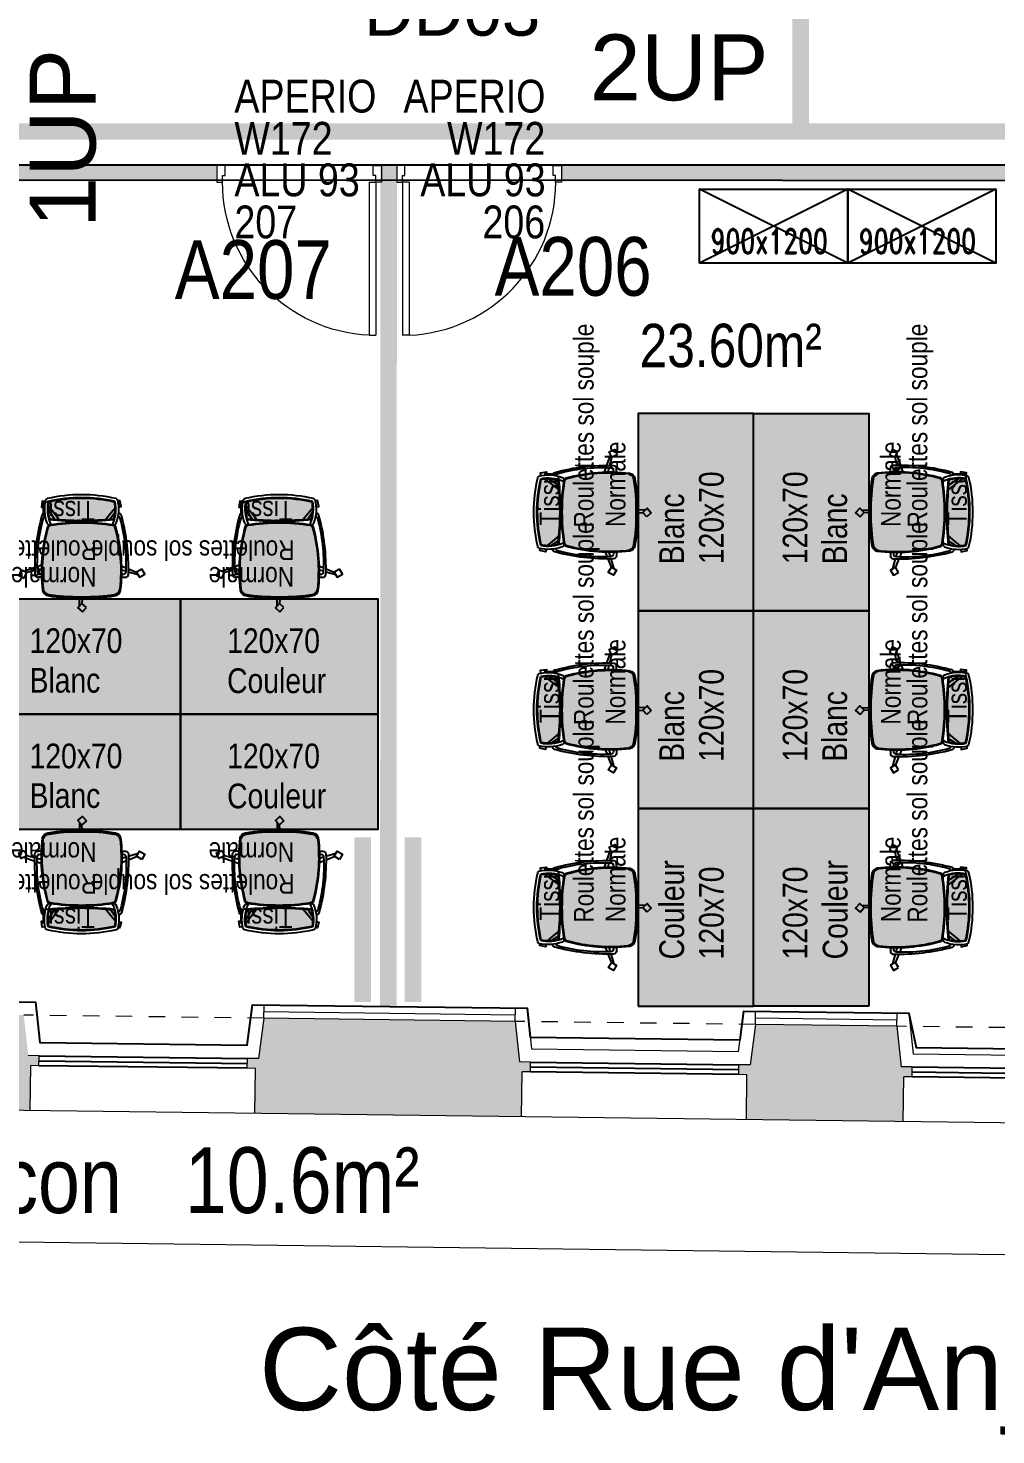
# Model space of a CAD drawing. Extents: x -29.7 to 23.3, y -8.6 to 57.6.
# Drawn here: x -10.08 to -4.2, y -8.55 to -0.01 of the extents above; entities that cross this region are included whole.
import ezdxf
from ezdxf import colors
from ezdxf.entities.mleader import LeaderData, LeaderLine
from ezdxf.enums import TextEntityAlignment as Align
from ezdxf.math import Vec2, Vec3

# ---------------------------------------------------------------- set-up
doc = ezdxf.new("R2010")
doc.units = 0
doc.header["$LTSCALE"] = 0.001
doc.linetypes.add('CACHE', pattern=[0.375, 0.25, -0.125])
doc.linetypes.add('HIDDEN', pattern=[9.525, 6.35, -3.175])
doc.layers.get('0').update_dxf_attribs({"lineweight": 5})
for name, color, linetype in [('00-SECURITE UP', 12, 'Continuous'), ('01-FAC_CHASSIS EXI', 4, 'Continuous'), ('01-STR_MACONNERIE_HACH', 252, 'Continuous'), ('A-Etiq_Mob', 7, 'Continuous'), ('A-Etiquettes', 7, 'Continuous'), ('A-mobilier', 252, 'Continuous'), ('A-MobilierAQ', 7, 'Continuous'), ('A-num pièce', 1, 'Continuous'), ('Exit- Etiquette-incendie', 1, 'Continuous')]:
    doc.layers.add(name, color=color, linetype=linetype)
doc.layers.add('02-ISOLATION', color=6, linetype='ISOLATION', lineweight=5)
doc.layers.add('A-portes', color=7, linetype='Continuous', lineweight=9)
for name, color, linetype, true_color in [('A-cote', 7, 'Continuous', 0x425746), ('A-Détails', 7, 'Continuous', 0x00a500), ('A-MOQUETTE', 7, 'Continuous', 0xe5ecff), ('A-signalétique', 7, 'Continuous', 0x666666), ('A-vitré', 7, 'Continuous', 0x61becc), ('couleur siege', 1, 'Continuous', 0xff0000)]:
    doc.layers.add(name, color=color, linetype=linetype, true_color=true_color)
doc.layers.add('A-projet', color=7, linetype='Continuous', lineweight=5, true_color=0x5b6280)
doc.styles.add('ARIAL', font='arial.ttf')
doc.styles.add('ROMAND', font='romand__.ttf', dxfattribs={"width": 0.7})
doc.styles.get("Standard").update_dxf_attribs({"font": 'ARIALN.TTF'})
doc.styles.add('verdana', font='swissc.ttf')
doc.styles.add('Y_TXT_COT', font='arial.ttf', dxfattribs={"height": 0.2})
doc.linetypes.add('ISOLATION', pattern='A,0.00254,-2.54,[134,ltypeshp.shx,S=2.54,R=0,X=-2.54,Y=0],-5.08,[134,ltypeshp.shx,S=2.54,R=180,X=2.54,Y=0],-2.54', length=10.16254)

# ---------------------------------------------------------------- blocks, each defined once
blk = doc.blocks.new('chaise')
at = {"layer": 'A-mobilier', "ltscale": 0.1, "true_color": 0xc7c8ca}
h = blk.add_hatch(color=9, dxfattribs=at)
h.dxf.hatch_style = 1
h.paths.add_polyline_path([(0.2715, 0.4556, 0.30076), (0.2358, 0.4895, 0.043342), (0.0082, 0.5092, 0.043342), (-0.2194, 0.4895, 0.300759), (-0.2552, 0.4556, 0.09791), (-0.2229, 0.027, 0.292085), (-0.2069, 0.0126, 0.040929), (0.0082, -0.005, 0.040929), (0.2232, 0.0126, 0.292085), (0.2392, 0.027, 0.09791)])
h.paths.add_polyline_path([(0.159, -0.0239, 0.015765), (0.0082, -0.0177, 0.016739), (-0.152, -0.0246), (-0.1896, -0.0691), (-0.2181, -0.1033, 0.040824), (-0.2135, -0.1418, 0.054873), (0.0082, -0.1666, 0.054873), (0.2298, -0.1418, 0.02252), (0.2331, -0.1206), (0.2189, -0.1014)])
h.paths.add_polyline_path([(0.1912, -0.0264, 0.003373), (0.159, -0.0239), (0.2189, -0.1014), (0.2331, -0.1206, 0.02535), (0.2346, -0.0966)])
h.paths.add_polyline_path([(0.2255, -0.0296, 0.0036), (0.1912, -0.0264), (0.2346, -0.0966, 0.0714)])
h.paths.add_polyline_path([(-0.152, -0.0246, 0.003505), (-0.1854, -0.0274), (-0.196, -0.0428), (-0.2174, -0.0745, 0.030269), (-0.2181, -0.1033), (-0.1896, -0.0691)])
h.paths.add_polyline_path([(-0.1854, -0.0274, 0.002494), (-0.2092, -0.0296, 0.048116), (-0.2174, -0.0745), (-0.196, -0.0428)], flags=17)
at = {"layer": 'A-mobilier'}
for p, q in [((0.004, 0.5092), (0.0064, 0.5428)), ((0.0216, 0.5582), (0.0229, 0.5092)), ((-0.3737, 0.3493), (-0.3075, 0.3301)), ((-0.3078, 0.3082), (-0.3629, 0.3302)), ((-0.2919, 0.3255), (-0.2834, 0.3231)), ((-0.2624, 0.3653), (-0.2871, 0.3653)), ((-0.2629, 0.3453), (-0.2718, 0.3453)), ((0.2787, 0.3653), (0.3035, 0.3653)), ((0.3093, 0.2929), (0.2787, 0.2819)), ((0.2793, 0.3453), (0.2882, 0.3453)), ((0.2794, 0.3097), (0.3086, 0.3167)), ((0.324, 0.3205), (0.3784, 0.3337)), ((0.3978, 0.3247), (0.3241, 0.2982)), ((-0.2416, -0.0656), (-0.2409, -0.0656)), ((-0.1896, -0.0691), (-0.2193, -0.1048)), ((-0.2174, -0.0745), (-0.196, -0.0428)), ((0.258, -0.0656), (0.2572, -0.0656)), ((0.2331, -0.1206), (0.2189, -0.1014))]:
    blk.add_line(p, q, dxfattribs=at)
at = {"layer": 'A-mobilier', "linetype": 'HIDDEN'}
for p, q in [((-0.2627, 0.2897), (-0.2927, 0.3021)), ((-0.2834, 0.3231), (-0.2632, 0.3171)), ((-0.196, -0.0428), (-0.1854, -0.0274)), ((-0.152, -0.0246), (-0.1896, -0.0691)), ((0.2189, -0.1014), (0.159, -0.0239)), ((0.1912, -0.0264), (0.2346, -0.0966))]:
    blk.add_line(p, q, dxfattribs=at)
at = {"layer": 'A-mobilier'}
for points in [[(-0.0236, 0.5701), (0.0064, 0.5428), (0.034, 0.572), (0.003, 0.5998)], [(-0.3982, 0.3102), (-0.3631, 0.331), (-0.3829, 0.3656), (-0.418, 0.3448)], [(0.3951, 0.3712), (0.3784, 0.3337), (0.4152, 0.3167), (0.4319, 0.3542)]]:
    blk.add_lwpolyline(points, close=True, dxfattribs=at)
for points in [[(-0.2428, -0.1092), (-0.2592, -0.1129), (-0.2503, -0.1525), (-0.2373, -0.1499)], [(0.2547, -0.145), (0.2745, -0.1474), (0.2795, -0.1069), (0.2594, -0.1049)]]:
    blk.add_lwpolyline(points, dxfattribs=at)
for centre, radius, start, end in [((-0.2117, 0.4455), 0.0447, 99.9272, 166.88346), ((-0.203, 0.4342), 0.0495, 115.9014, 169.32984), ((-0.0186, -0.6869), 1.1836, 88.70463, 100.02355), ((0.0082, -0.8109), 1.3202, 89.99999, 99.92701), ((0.0082, -0.8109), 1.3202, 80.07299, 90.00001), ((0.0349, -0.6869), 1.1836, 79.97645, 91.29537), ((0.2281, 0.4455), 0.0447, 13.11654, 80.0728), ((0.2193, 0.4342), 0.0495, 10.67016, 64.0986), ((0.8449, 0.323), 1.1081, 173.12775, 195.49585), ((0.8449, 0.323), 1.1031, 173.73867, 195.3268), ((-0.8286, 0.323), 1.1031, 344.6732, 6.26133), ((-0.8286, 0.323), 1.1081, 344.50415, 6.87225), ((1.0389, 0.3041), 1.3467, 178.21972, 195.28216), ((-0.2871, 0.3453), 0.02, 90, 178.21972), ((0.8419, 0.2723), 1.135, 177.27806, 195.5028), ((-0.2718, 0.3253), 0.02, 90, 177.27806), ((-0.8256, 0.2723), 1.135, 344.4972, 2.72194), ((-1.0226, 0.3041), 1.3467, 344.71784, 1.78028), ((0.2882, 0.3253), 0.02, 2.72194, 90), ((0.3035, 0.3453), 0.02, 1.78028, 90), ((-0.2071, -0.0076), 0.02, 80.75547, 159.0187), ((0.0196, -0.0945), 0.2428, 156.87025, 192.22581), ((-0.2036, 0.0323), 0.02, 195.49585, 260.6251), ((-0.1997, 0.0368), 0.02, 195.3268, 260.76651), ((0.0082, 1.3151), 1.3202, 260.6251, 270.00001), ((-0.1856, -0.0076), 0.02, 114.77846, 159.0187), ((0.0082, 1.3151), 1.3152, 260.76651, 270.00001), ((0.0082, 1.3151), 1.3152, 269.99999, 279.23349), ((0.0082, 1.3151), 1.3202, 269.99999, 279.3749), ((0.2019, -0.0076), 0.02, 20.9813, 65.22154), ((0.216, 0.0368), 0.02, 279.23349, 344.6732), ((-0.0032, -0.0945), 0.2428, 347.77419, 23.12975), ((0.2235, -0.0076), 0.02, 20.9813, 99.24453), ((0.22, 0.0323), 0.02, 279.3749, 344.50415), ((-0.2409, -0.0456), 0.02, 195.28216, 270), ((-0.2325, -0.0257), 0.02, 195.5028, 252.72935), ((0.0196, -0.0945), 0.2628, 159.0187, 193.9621), ((0.0196, -0.0945), 0.2378, 164.15559, 191.46034), ((0.0306, -2.412), 2.3994, 90.53628, 95.82876), ((0.0306, -2.412), 2.3944, 90.5374, 95.7482), ((-0.0143, -2.412), 2.3994, 84.17124, 89.46372), ((-0.0143, -2.412), 2.3944, 84.2518, 89.4626), ((-0.0032, -0.0945), 0.2378, 348.53966, 15.84441), ((-0.0032, -0.0945), 0.2628, 346.0379, 20.9813), ((0.2489, -0.0257), 0.02, 287.27065, 344.4972), ((0.2572, -0.0456), 0.02, 270, 344.71784), ((-0.2198, -0.1455), 0.02, 218.58905, 257.03355), ((0.01, 0.8526), 1.0442, 257.03355, 269.90038), ((0.01, 0.8526), 1.0242, 257.15462, 269.89843), ((0.01, 0.8526), 1.0192, 257.33463, 269.89793), ((0.0064, 0.8526), 1.0192, 270.10207, 282.66537), ((0.0064, 0.8526), 1.0242, 270.10157, 282.84538), ((0.0064, 0.8526), 1.0442, 270.09962, 282.96645), ((0.2362, -0.1455), 0.02, 282.96645, 321.41095)]:
    blk.add_arc(centre, radius, start, end, dxfattribs=at)
blk = doc.blocks.new('SiègeT1')
at = {"layer": 'couleur siege', "true_color": 0x8a6689}
for points in [[(-0.1936, 0.2235), (-0.0769, 0.2096), (0.0385, 0.2124), (0.1553, 0.2166), (0.1984, 0.2222), (0.2025, 0.2444), (0.2039, 0.282), (0.2012, 0.321), (0.1233, 0.3376), (0.0385, 0.3432), (-0.0227, 0.3446), (-0.0977, 0.3376), (-0.1492, 0.3307), (-0.1964, 0.3223), (-0.202, 0.3001), (-0.2006, 0.2653)], [(-0.2076, -0.2358), (-0.225, -0.2195), (-0.2335, -0.1968), (-0.2363, -0.14), (-0.2381, -0.076), (-0.2337, -0.0116), (-0.2278, 0.0448), (-0.218, 0.1023), (-0.2107, 0.1321), (-0.2013, 0.169), (-0.1966, 0.1769), (-0.184, 0.18), (-0.1205, 0.1883), (-0.0494, 0.1934), (0.0091, 0.1953), (0.0767, 0.1926), (0.1322, 0.1879), (0.1685, 0.1829), (0.1909, 0.1794), (0.1994, 0.1771), (0.2037, 0.1728), (0.2071, 0.1636), (0.2187, 0.1148), (0.2315, 0.0452), (0.2373, -0.0047), (0.2408, -0.0627), (0.2412, -0.1049), (0.2396, -0.159), (0.2364, -0.1973), (0.2345, -0.2097), (0.2289, -0.2196), (0.2221, -0.2289), (0.2135, -0.2344), (0.2067, -0.2363), (0.1752, -0.2419), (0.1139, -0.248), (0.0509, -0.2511), (-0.0505, -0.2518), (-0.1259, -0.2474), (-0.1911, -0.2375)]]:
    blk.add_hatch(color=8, dxfattribs=at).paths.add_polyline_path(points)
at = {"extrusion": (0, 0, -1), "xscale": 0.8999999999999986, "yscale": 0.8999999999999986, "zscale": -0.9, "rotation": 180}
blk.add_blockref('chaise', (0.0055, 0.195), dxfattribs=at)
at = {"layer": 'A-Etiq_Mob', "style": 'ROMAND', "width": 0.7}
for tag, p in [('FINITION', (-0.0791, 0.1775)), ('PIETEMENT', (-0.0914, -0.031)), ('ASSISE', (-0.0883, -0.2242)), ('COULEUR', (-0.1036, -0.4236))]:
    blk.add_attdef(tag, p, '', height=0.15, dxfattribs=at)
blk = doc.blocks.new('Poste127Couleur')
at = {"transparency": 33554582}
h = blk.add_hatch(color=256, dxfattribs=at)
h.dxf.hatch_style = 1
h.set_gradient(color1=(169, 83, 160), color2=(255, 246, 230), tint=1, name='CURVED')
h.paths.add_polyline_path([(0, 0.7029), (0, 0.0029), (1.2, 0.0029), (1.2, 0.7029)])
blk.add_lwpolyline([(0, 0.7), (0, 0), (1.2, 0), (1.2, 0.7)], close=True)
at = {"layer": 'A-Etiq_Mob'}
for tag, p in [('STRATIFIE', (0.2839, 0.4213)), ('DIM', (0.2839, 0.1804))]:
    blk.add_attdef(tag, p, '', height=0.15, dxfattribs=at)
blk = doc.blocks.new('Poste127')
at = {"transparency": 33554582}
h = blk.add_hatch(color=256, dxfattribs=at)
h.dxf.hatch_style = 1
h.set_gradient(color1=(199, 200, 202), color2=(255, 246, 230), tint=1, name='CURVED')
h.paths.add_polyline_path([(0, 0.7), (0, 0), (1.2, 0), (1.2, 0.7)])
blk.add_lwpolyline([(0, 0.7), (0, 0), (1.2, 0), (1.2, 0.7)], close=True)
at = {"layer": 'A-Etiq_Mob'}
for tag, p in [('FINITION', (0.2839, 0.4213)), ('DIM', (0.2839, 0.1804))]:
    blk.add_attdef(tag, p, '', height=0.15, dxfattribs=at)
blk = doc.blocks.new('BLOC_ATT_RENS_100')
at = {"flags": 8}
for tag, p, height in [('N°', (-0.4156, 0.9727), 0.25), ('TITRE', (-0.4156, 0.6753), 0.21), ('SURF', (-0.4156, 0.3727), 0.15), ('EFFECTIF', (-0.4156, 0.0727), 0.15), ('HSP', (-0.4156, -0.2356), 0.15), ('REV.SOL', (-0.4156, -0.5258), 0.15), ('REV.MUR', (-0.4156, -0.8258), 0.15), ('PLAF', (-0.4156, -1.1258), 0.15)]:
    blk.add_attdef(tag, p, '', height=height, dxfattribs=at)
at = {"layer": 'Exit- Etiquette-incendie', "flags": 8}
for tag, p in [('EFFECTIF.MAX', (-0.4156, -1.414)), ('SURF.PROG', (-0.4156, -1.6479))]:
    blk.add_attdef(tag, p, '', height=0.15, dxfattribs=at)
blk = doc.blocks.new('Xref-R2-2018-11')
at = {"layer": '01-STR_MACONNERIE_HACH'}
h = blk.add_hatch(color=256, dxfattribs=at)
h.dxf.hatch_style = 1
h.paths.add_polyline_path([(-2.9338, -12.9281), (-2.9663, -13.1734), (-3.0344, -13.1725), (-3.0351, -13.2325), (-2.9852, -13.2331), (-2.9887, -13.5068), (-2.0358, -13.519), (-2.0323, -13.2453), (-1.9823, -13.2459), (-1.9815, -13.1859), (-2.0482, -13.1851), (-2.0744, -12.939)])
h.paths.add_polyline_path([(-5.9186, -12.89), (-5.9511, -13.1353), (-6.0192, -13.1344), (-6.02, -13.1944), (-5.97, -13.195), (-5.9735, -13.4687), (-4.3537, -13.4894), (-4.3502, -13.2157), (-4.3002, -13.2163), (-4.2995, -13.1563), (-4.3661, -13.1555), (-4.3924, -12.9095)])
h.paths.add_polyline_path([(-8.8763, -12.8523), (-8.9088, -13.0975), (-8.9769, -13.0967), (-8.9777, -13.1567), (-8.9277, -13.1573), (-8.9312, -13.431), (-7.3386, -13.4513), (-7.3351, -13.1776), (-7.2851, -13.1783), (-7.2843, -13.1183), (-7.351, -13.1174), (-7.3772, -12.8714)])
h.paths.add_polyline_path([(-11.1808, -12.8229), (-11.2133, -13.0681), (-11.2814, -13.0673), (-11.2822, -13.1273), (-11.2323, -13.1279), (-11.2358, -13.4016), (-10.2963, -13.4136), (-10.2928, -13.1399), (-10.2428, -13.1405), (-10.242, -13.0805), (-10.3087, -13.0797), (-10.3349, -12.8336)])
h.paths.add_polyline_path([(-10.8967, 6.6649), (-10.9467, 6.6652), (-10.9471, 6.6052), (-10.8943, 6.6049), (-10.8705, 6.3609), (-9.9349, 6.3549), (-9.9079, 6.5986), (-9.8547, 6.5982), (-9.8543, 6.6582), (-9.9043, 6.6585), (-9.9023, 6.9761), (-10.8947, 6.9824)])
h.paths.add_polyline_path([(-8.5844, 6.9676), (-8.5864, 6.6501), (-8.6364, 6.6504), (-8.6368, 6.5904), (-8.5841, 6.5901), (-8.5602, 6.3461), (-6.992, 6.3361), (-6.965, 6.5797), (-6.9118, 6.5794), (-6.9114, 6.6394), (-6.9614, 6.6397), (-6.9594, 6.9572)])
h.paths.add_polyline_path([(-5.6415, 6.9488), (-5.6435, 6.6313), (-5.6935, 6.6316), (-5.6939, 6.5716), (-5.6412, 6.5713), (-5.6173, 6.3273), (-4.0169, 6.317), (-3.99, 6.5607), (-3.9367, 6.5604), (-3.9364, 6.6204), (-3.9864, 6.6207), (-3.9843, 6.9382)])
h.paths.add_polyline_path([(-2.6665, 6.9298), (-2.6685, 6.6123), (-2.7185, 6.6126), (-2.7189, 6.5526), (-2.6661, 6.5522), (-2.6423, 6.3082), (-1.704, 6.3022), (-1.677, 6.5459), (-1.6238, 6.5456), (-1.6234, 6.6056), (-1.6734, 6.6059), (-1.6714, 6.9234)])
h.paths.add_polyline_path([(-0.3535, 6.915), (-0.3555, 6.5975), (-0.4055, 6.5978), (-0.4059, 6.5378), (-0.3532, 6.5375), (-0.3294, 6.2934), (1.2351, 6.2834), (1.2366, 6.5273), (1.2866, 6.527), (1.287, 6.587), (1.237, 6.5873), (1.2391, 6.9048)])
h.paths.add_polyline_path([(3.4414, 4.4566), (3.7374, 4.0365), (4.1422, 3.9277), (4.1734, 4.0436), (4.1251, 4.0566), (4.2613, 4.563), (4.0393, 4.878), (3.7229, 4.655), (3.6977, 4.6372), (3.6755, 4.6216), (3.6725, 4.6195)])
h.paths.add_polyline_path([(1.9624, -2.4843), (2.1824, -2.4855), (2.1893, -1.2784), (1.9694, -1.2771)])
edge = h.paths.add_edge_path()
edge.add_line((2.5716, 5.6909), (3.1695, 6.1123))
edge.add_line((3.1695, 6.1123), (3.0138, 6.3333))
edge.add_arc((1.8436, 5.4114), 1.4897, 38.23232, 77.61848)
edge.add_line((2.1631, 6.8664), (2.163, 6.8989))
edge.add_line((2.163, 6.8989), (1.9782, 6.9001))
edge.add_line((1.9782, 6.9001), (1.9761, 6.5826))
edge.add_line((1.9761, 6.5826), (1.9261, 6.5829))
edge.add_line((1.9261, 6.5829), (1.9257, 6.5229))
edge.add_line((1.9257, 6.5229), (1.9757, 6.5226))
edge.add_line((1.9757, 6.5226), (1.9742, 6.2787))
edge.add_line((1.9742, 6.2787), (2.1582, 6.2775))
edge.add_line((2.1582, 6.2775), (2.5716, 5.6909))
h.paths.add_polyline_path([(-13.0351, -4.4062), (-13.5351, -4.4062), (-13.5351, -3.4062), (-13.0165, -3.4062), (-12.8339, 6.3734), (-12.2452, 6.3697), (-12.2182, 6.6133), (-12.165, 6.613), (-12.1646, 6.673), (-12.2146, 6.6733), (-12.2125, 6.9908), (-12.9153, 6.9953), (-12.913, 7.3501), (-13.403, 7.3532), (-13.7899, -13.369), (-12.6008, -13.3842), (-12.5973, -13.1105), (-12.5473, -13.1111), (-12.5465, -13.0511), (-12.6132, -13.0503), (-12.6395, -12.8042), (-13.1918, -12.7972)])
h.paths.add_polyline_path([(-13.5351, -4.4062), (-13.5351, -3.4062)], flags=16)
for p, q in [((-4.3924, -12.9095), (-5.9186, -12.89)), ((-2.0744, -12.939), (-2.9338, -12.9281)), ((-7.2843, -13.1183), (-7.351, -13.1174)), ((-5.9511, -13.1353), (-6.0192, -13.1344)), ((-4.2995, -13.1563), (-4.3661, -13.1555)), ((-7.2851, -13.1783), (-7.3351, -13.1776)), ((-5.97, -13.195), (-6.02, -13.1944)), ((-4.3002, -13.2163), (-4.3502, -13.2157)), ((-2.9852, -13.2331), (-3.0351, -13.2325)), ((-2.9663, -13.1734), (-3.0344, -13.1725)), ((-1.9815, -13.1859), (-2.0482, -13.1851)), ((-1.9823, -13.2459), (-2.0323, -13.2453)), ((5.2829, -13.6123), (-13.7899, -13.369))]:
    blk.add_line(p, q)
at = {"linetype": 'CACHE'}
for points in [[(-5.9186, -12.89), (-7.3772, -12.8714)], [(-2.9338, -12.9281), (-4.3924, -12.9095)], [(-0.6158, -12.9576), (-2.0744, -12.939)]]:
    blk.add_lwpolyline(points, dxfattribs=at)
for points in [[(-5.9186, -12.89), (-5.9511, -13.1353)], [(-4.3924, -12.9095), (-4.3661, -13.1555)], [(-2.9338, -12.9281), (-2.9663, -13.1734)], [(-2.0744, -12.939), (-2.0482, -13.1851)], [(-7.2851, -13.1783), (-7.2843, -13.1183)], [(-6.02, -13.1944), (-6.0192, -13.1344)], [(-4.3002, -13.2163), (-4.2995, -13.1563)], [(-7.3386, -13.4513), (-7.3351, -13.1776)], [(-5.9735, -13.4687), (-5.97, -13.195)], [(-4.3537, -13.4894), (-4.3502, -13.2157)], [(-3.0351, -13.2325), (-3.0344, -13.1725)], [(-2.9887, -13.5068), (-2.9852, -13.2331)], [(-1.9823, -13.2459), (-1.9815, -13.1859)], [(-2.0358, -13.519), (-2.0323, -13.2453)], [(-0.003, -14.3445), (-13.2421, -14.1756), (-13.2319, -13.3761)]]:
    blk.add_lwpolyline(points)
at = {"layer": '00-SECURITE UP', "const_width": 0.1}
blk.add_lwpolyline([(-2.6586, -7.4947), (-2.6586, -6.5857), (-2.6586, -6.5857), (-2.6586, -6.5857)], dxfattribs=at)
at = {"layer": '01-FAC_CHASSIS EXI', "linetype": 'Continuous'}
for p, q in [((-7.2847, -13.1483), (-6.0196, -13.1644)), ((-4.2998, -13.1863), (-3.0347, -13.2025)), ((-1.9819, -13.2159), (-0.7161, -13.2321))]:
    blk.add_line(p, q, dxfattribs=at)
at = {"layer": '01-FAC_CHASSIS EXI'}
for points in [[(-7.2843, -13.1183), (-6.0192, -13.1344)], [(-4.2995, -13.1563), (-3.0344, -13.1725)], [(-6.02, -13.1944), (-7.2851, -13.1783)], [(-3.0351, -13.2325), (-4.3002, -13.2163)], [(-1.9815, -13.1859), (-0.7164, -13.2021)], [(-0.7158, -13.2621), (-1.9823, -13.2459)]]:
    blk.add_lwpolyline(points, dxfattribs=at)
at = {"layer": '02-ISOLATION', "linetype": 'Continuous'}
for points in [[(-13.1908, -12.7172), (-12.5674, -12.7252), (-12.5412, -12.9712), (-11.2833, -12.9872), (-11.2508, -12.742), (-10.2629, -12.7546), (-10.2367, -13.0006), (-8.9788, -13.0166), (-8.9463, -12.7714), (-7.3052, -12.7923), (-7.279, -13.0383), (-6.0211, -13.0544), (-5.9886, -12.8091), (-4.3204, -12.8304), (-4.2941, -13.0764), (-3.0362, -13.0925), (-3.0037, -12.8472), (-2.0024, -12.8599), (-1.9762, -13.106), (-0.7183, -13.122), (-0.6858, -12.8767), (1.3323, -12.9025), (1.3292, -13.1481), (2.3551, -13.1612)], [(-5.9186, -12.89), (-5.9176, -12.81)], [(-4.3924, -12.9095), (-4.3914, -12.8295)], [(-2.9338, -12.9281), (-2.9327, -12.8481)], [(-2.0744, -12.939), (-2.0734, -12.859)]]:
    blk.add_lwpolyline(points, dxfattribs=at)
at = {"layer": '02-ISOLATION', "linetype": 'ISOLATION', "ltscale": 0.004}
for points in [[(-5.9181, -12.85), (-4.3919, -12.8695)], [(-2.9333, -12.8881), (-2.0739, -12.899)]]:
    blk.add_lwpolyline(points, dxfattribs=at)
ref = blk.add_blockref('BLOC_ATT_RENS_100', (-7.7672, -14.5516), dxfattribs=dict(zscale=1.942798073750938))
ref.add_attrib('TITRE', 'Balcon   10.6m²', (-8.1828, -14.0734), dxfattribs={"height": 0.4, "rotation": 360, "style": 'verdana', "flags": 8})
at = {"style": 'ARIAL'}
blk.add_text("Côté Rue d'Anjou", height=0.5, dxfattribs=at).set_placement((-5.9493, -15.2696))
at = {"layer": '00-SECURITE UP', "insert": (-3.9407, -6.9156), "char_height": 0.4, "width": 25.873028, "attachment_point": 1, "line_spacing_factor": 0.8, "style": 'ARIAL'}
blk.add_mtext('2UP', dxfattribs=at)
at = {"layer": '00-SECURITE UP', "insert": (-7.3414, -8.0902), "char_height": 0.4, "width": 25.873028, "attachment_point": 1, "rotation": 90, "line_spacing_factor": 0.8, "style": 'ARIAL'}
blk.add_mtext('1UP', dxfattribs=at)
blk = doc.blocks.new('armoire90')
blk.add_lwpolyline([(0, 0.45), (0, 0), (0.9, 0), (0.9, 0.45)], close=True)
for points in [[(0.9, 0), (0, 0.45)], [(0.9, 0.45), (0, 0)]]:
    blk.add_lwpolyline(points)
at = {"layer": 'A-Etiq_Mob', "style": 'ROMAND', "width": 0.7}
for tag, p in [('DIMENSION', (0.0684, 0.2418)), ('FINITION', (0.0684, 0.0013)), ('PORTES', (0.0684, -0.2391))]:
    blk.add_attdef(tag, p, '', height=0.15, dxfattribs=at)
blk = doc.blocks.new('P_93100')
for p, q in [((0.425, 0.93), (0.465, 0.93)), ((0.425, 0), (0.425, 0.93)), ((0.465, 0), (0.465, 0.93)), ((-0.5, -0.1), (-0.5, 0)), ((-0.5, 0), (-0.465, 0)), ((-0.465, 0), (-0.465, -0.04)), ((0.425, 0), (0.465, 0)), ((0.465, 0), (0.465, -0.04)), ((0.5, 0), (0.465, 0)), ((0.5, -0.1), (0.5, 0)), ((-0.465, -0.04), (-0.45, -0.04)), ((-0.45, -0.04), (-0.45, -0.1)), ((0.465, -0.04), (0.45, -0.04)), ((0.45, -0.04), (0.45, -0.1)), ((-0.45, -0.1), (-0.5, -0.1)), ((0.45, -0.1), (0.5, -0.1))]:
    blk.add_line(p, q)
blk.add_arc((0.465, 0), 0.9309, 92.46282, 180)

msp = doc.modelspace()

# ---------------------------------------------------------------- linework, layer by layer
at = {"layer": 'A-Etiquettes', "color": 231, "true_color": 0xfd5db5, "const_width": 0.1}
msp.add_lwpolyline([(-8.0436, -4.922), (-8.0436, -5.922)], dxfattribs=at)
at = {"layer": 'A-Etiquettes', "color": 1, "true_color": 0xff0000, "const_width": 0.1}
msp.add_lwpolyline([(-7.7377, -4.922), (-7.7377, -5.922)], dxfattribs=at)
at = {"layer": 'A-MOQUETTE'}
for points in [[(0.1634, -0.9364), (-11.1536, -0.9326)], [(-11.6707, -5.9022), (-10.0296, -5.9232), (-10.0033, -6.1696), (-8.7456, -6.1857), (-8.713, -5.94), (-7.0447, -5.9612), (-7.026, -6.1372), (-5.7514, -6.1534), (-5.7281, -5.978), (-4.7268, -5.9908), (-4.6811, -6.1997), (-3.4338, -6.2156), (-3.4102, -6.0076), (-1.3921, -6.0334), (-1.397, -6.2369), (-0.3711, -6.25)]]:
    msp.add_lwpolyline(points, dxfattribs=at)
at = {"layer": 'A-projet', "const_width": 0.1}
msp.add_lwpolyline([(-7.888, -5.9549), (-7.8854, -0.8383)], dxfattribs=at)
at = {"layer": 'A-vitré', "const_width": 0.1}
for points in [[(-11.1536, -0.8875), (-8.9347, -0.8889)], [(-6.8361, -0.8881), (-2.6844, -0.8881)]]:
    msp.add_lwpolyline(points, dxfattribs=at)
at = {"layer": 'Defpoints'}
msp.add_lwpolyline([(0.6951, 11.3103), (-0.5703, 13.0983), (-1.6237, 13.0742), (-1.6237, 8.5078), (-11.1473, 8.4938), (-11.1532, -0.8381), (3.1376, -0.8381), (7.1773, 2.2123), (2.4398, 8.4863), (2.397, 10.4344), (0.9622, 10.8487)], close=True, dxfattribs=at)

# ---------------------------------------------------------------- block references
at = {"layer": 'A-mobilier'}
ref = msp.add_blockref('SiègeT1', (-6.6359, -2.9497), dxfattribs=dict(at, rotation=90.00000000000001))
ref.add_attrib('FINITION', 'Tissu', dxfattribs={"layer": 'A-Etiq_Mob', "height": 0.12, "rotation": 90}).set_placement((-6.8134, -3.0288), align=Align.BOTTOM_LEFT)
ref.add_attrib('ASSISE', 'Normale', dxfattribs={"layer": 'A-Etiq_Mob', "height": 0.12, "rotation": 90}).set_placement((-6.4117, -3.038), align=Align.BOTTOM_LEFT)
ref.add_attrib('PIETEMENT', 'Roulettes sol souple', dxfattribs={"layer": 'A-Etiq_Mob', "height": 0.12, "rotation": 90}).set_placement((-6.6049, -3.0411), align=Align.BOTTOM_LEFT)
ref = msp.add_blockref('SiègeT1', (-4.7045, -2.9497), dxfattribs=dict(at, xscale=-1, rotation=270))
ref.add_attrib('FINITION', 'Tissu', dxfattribs={"layer": 'A-Etiq_Mob', "height": 0.12, "rotation": 90}).set_placement((-4.3384, -3.0288), align=Align.BOTTOM_LEFT)
ref.add_attrib('ASSISE', 'Normale', dxfattribs={"layer": 'A-Etiq_Mob', "height": 0.12, "rotation": 90}).set_placement((-4.7401, -3.038), align=Align.BOTTOM_LEFT)
ref.add_attrib('PIETEMENT', 'Roulettes sol souple', dxfattribs={"layer": 'A-Etiq_Mob', "height": 0.12, "rotation": 90}).set_placement((-4.5783, -3.0411), align=Align.BOTTOM_LEFT)
at = {"layer": 'A-mobilier', "ltscale": 0.1}
ref = msp.add_blockref('Poste127', (-5.6702, -3.5478), dxfattribs=dict(at, rotation=90.00000000000001))
ref.add_attrib('STRATIFIE', 'Blanc', (-6.0915, -3.2639), dxfattribs={"layer": 'A-Etiq_Mob', "ltscale": 0.1, "height": 0.15, "rotation": 90})
ref.add_attrib('DIM', '120x70', (-5.8506, -3.2639), dxfattribs={"layer": 'A-Etiq_Mob', "ltscale": 0.1, "height": 0.15, "rotation": 90})
ref = msp.add_blockref('Poste127', (-5.6702, -3.5478), dxfattribs=dict(at, xscale=-1, rotation=270))
ref.add_attrib('STRATIFIE', 'Blanc', (-5.1013, -3.2639), dxfattribs={"layer": 'A-Etiq_Mob', "ltscale": 0.1, "height": 0.15, "rotation": 90})
ref.add_attrib('DIM', '120x70', (-5.3418, -3.2639), dxfattribs={"layer": 'A-Etiq_Mob', "ltscale": 0.1, "height": 0.15, "rotation": 90})
at = {"layer": 'A-mobilier'}
ref = msp.add_blockref('SiègeT1', (-9.7486, -3.2094), dxfattribs=dict(at, xscale=-1))
ref.add_attrib('FINITION', 'Tissu', dxfattribs={"layer": 'A-Etiq_Mob', "height": 0.12, "rotation": 180}).set_placement((-9.6695, -2.8433), align=Align.BOTTOM_LEFT)
ref.add_attrib('ASSISE', 'Normale', dxfattribs={"layer": 'A-Etiq_Mob', "height": 0.12, "rotation": 180}).set_placement((-9.6603, -3.245), align=Align.BOTTOM_LEFT)
ref.add_attrib('PIETEMENT', 'Roulettes sol souple', dxfattribs={"layer": 'A-Etiq_Mob', "height": 0.12, "rotation": 180}).set_placement((-9.6572, -3.0831), align=Align.BOTTOM_LEFT)
ref = msp.add_blockref('SiègeT1', (-8.5486, -3.2094), dxfattribs=dict(at, xscale=-1, rotation=359.9999999999999))
ref.add_attrib('FINITION', 'Tissu', dxfattribs={"layer": 'A-Etiq_Mob', "height": 0.12, "rotation": 180}).set_placement((-8.4695, -2.8433), align=Align.BOTTOM_LEFT)
ref.add_attrib('ASSISE', 'Normale', dxfattribs={"layer": 'A-Etiq_Mob', "height": 0.12, "rotation": 180}).set_placement((-8.4603, -3.245), align=Align.BOTTOM_LEFT)
ref.add_attrib('PIETEMENT', 'Roulettes sol souple', dxfattribs={"layer": 'A-Etiq_Mob', "height": 0.12, "rotation": 180}).set_placement((-8.4572, -3.0831), align=Align.BOTTOM_LEFT)
ref = msp.add_blockref('SiègeT1', (-6.6359, -4.1497), dxfattribs=dict(at, rotation=90.00000000000001))
ref.add_attrib('FINITION', 'Tissu', dxfattribs={"layer": 'A-Etiq_Mob', "height": 0.12, "rotation": 90}).set_placement((-6.8134, -4.2288), align=Align.BOTTOM_LEFT)
ref.add_attrib('ASSISE', 'Normale', dxfattribs={"layer": 'A-Etiq_Mob', "height": 0.12, "rotation": 90}).set_placement((-6.4117, -4.238), align=Align.BOTTOM_LEFT)
ref.add_attrib('PIETEMENT', 'Roulettes sol souple', dxfattribs={"layer": 'A-Etiq_Mob', "height": 0.12, "rotation": 90}).set_placement((-6.6049, -4.2411), align=Align.BOTTOM_LEFT)
ref = msp.add_blockref('SiègeT1', (-4.7045, -4.1497), dxfattribs=dict(at, xscale=-1, rotation=270))
ref.add_attrib('FINITION', 'Tissu', dxfattribs={"layer": 'A-Etiq_Mob', "height": 0.12, "rotation": 90}).set_placement((-4.3384, -4.2288), align=Align.BOTTOM_LEFT)
ref.add_attrib('ASSISE', 'Normale', dxfattribs={"layer": 'A-Etiq_Mob', "height": 0.12, "rotation": 90}).set_placement((-4.7401, -4.238), align=Align.BOTTOM_LEFT)
ref.add_attrib('PIETEMENT', 'Roulettes sol souple', dxfattribs={"layer": 'A-Etiq_Mob', "height": 0.12, "rotation": 90}).set_placement((-4.5783, -4.2411), align=Align.BOTTOM_LEFT)
at = {"layer": 'A-mobilier', "ltscale": 0.1}
ref = msp.add_blockref('Poste127', (-10.3505, -3.4751), dxfattribs=dict(at, xscale=-1, rotation=180))
ref.add_attrib('STRATIFIE', 'Blanc', (-10.0666, -4.0439), dxfattribs={"layer": 'A-Etiq_Mob', "ltscale": 0.1, "height": 0.15})
ref.add_attrib('DIM', '120x70', (-10.0666, -3.8035), dxfattribs={"layer": 'A-Etiq_Mob', "ltscale": 0.1, "height": 0.15})
ref = msp.add_blockref('Poste127Couleur', (-9.1505, -3.4751), dxfattribs=dict(at, xscale=-1, rotation=180))
ref.add_attrib('STRATIFIE', 'Couleur', (-8.8666, -4.0465), dxfattribs={"layer": 'A-Etiq_Mob', "ltscale": 0.1, "height": 0.15})
ref.add_attrib('DIM', '120x70', (-8.8666, -3.8035), dxfattribs={"layer": 'A-Etiq_Mob', "ltscale": 0.1, "height": 0.15})
ref = msp.add_blockref('Poste127', (-5.6702, -4.7478), dxfattribs=dict(at, rotation=90.00000000000001))
ref.add_attrib('STRATIFIE', 'Blanc', (-6.0915, -4.4639), dxfattribs={"layer": 'A-Etiq_Mob', "ltscale": 0.1, "height": 0.15, "rotation": 90})
ref.add_attrib('DIM', '120x70', (-5.8506, -4.4639), dxfattribs={"layer": 'A-Etiq_Mob', "ltscale": 0.1, "height": 0.15, "rotation": 90})
ref = msp.add_blockref('Poste127', (-5.6702, -4.7478), dxfattribs=dict(at, xscale=-1, rotation=270))
ref.add_attrib('STRATIFIE', 'Blanc', (-5.1013, -4.4639), dxfattribs={"layer": 'A-Etiq_Mob', "ltscale": 0.1, "height": 0.15, "rotation": 90})
ref.add_attrib('DIM', '120x70', (-5.3418, -4.4639), dxfattribs={"layer": 'A-Etiq_Mob', "ltscale": 0.1, "height": 0.15, "rotation": 90})
ref = msp.add_blockref('Poste127', (-10.3505, -4.1751), dxfattribs=dict(at, xscale=-1, rotation=180))
ref.add_attrib('STRATIFIE', 'Blanc', (-10.0666, -4.7439), dxfattribs={"layer": 'A-Etiq_Mob', "ltscale": 0.1, "height": 0.15})
ref.add_attrib('DIM', '120x70', (-10.0666, -4.5035), dxfattribs={"layer": 'A-Etiq_Mob', "ltscale": 0.1, "height": 0.15})
ref = msp.add_blockref('Poste127Couleur', (-9.1505, -4.1751), dxfattribs=dict(at, xscale=-1, rotation=180))
ref.add_attrib('STRATIFIE', 'Couleur', (-8.8666, -4.7465), dxfattribs={"layer": 'A-Etiq_Mob', "ltscale": 0.1, "height": 0.15})
ref.add_attrib('DIM', '120x70', (-8.8666, -4.5035), dxfattribs={"layer": 'A-Etiq_Mob', "ltscale": 0.1, "height": 0.15})
at = {"layer": 'A-mobilier'}
ref = msp.add_blockref('SiègeT1', (-6.6359, -5.3497), dxfattribs=dict(at, rotation=90.00000000000001))
ref.add_attrib('FINITION', 'Tissu', dxfattribs={"layer": 'A-Etiq_Mob', "height": 0.12, "rotation": 90}).set_placement((-6.8134, -5.4288), align=Align.BOTTOM_LEFT)
ref.add_attrib('ASSISE', 'Normale', dxfattribs={"layer": 'A-Etiq_Mob', "height": 0.12, "rotation": 90}).set_placement((-6.4117, -5.438), align=Align.BOTTOM_LEFT)
ref.add_attrib('PIETEMENT', 'Roulettes sol souple', dxfattribs={"layer": 'A-Etiq_Mob', "height": 0.12, "rotation": 90}).set_placement((-6.6049, -5.4411), align=Align.BOTTOM_LEFT)
ref = msp.add_blockref('SiègeT1', (-4.7045, -5.3497), dxfattribs=dict(at, xscale=-1, rotation=269.9999999999999))
ref.add_attrib('FINITION', 'Tissu', dxfattribs={"layer": 'A-Etiq_Mob', "height": 0.12, "rotation": 90}).set_placement((-4.3384, -5.4288), align=Align.BOTTOM_LEFT)
ref.add_attrib('ASSISE', 'Normale', dxfattribs={"layer": 'A-Etiq_Mob', "height": 0.12, "rotation": 90}).set_placement((-4.7401, -5.438), align=Align.BOTTOM_LEFT)
ref.add_attrib('PIETEMENT', 'Roulettes sol souple', dxfattribs={"layer": 'A-Etiq_Mob', "height": 0.12, "rotation": 90}).set_placement((-4.5783, -5.4411), align=Align.BOTTOM_LEFT)
at = {"layer": 'A-mobilier', "ltscale": 0.1, "rotation": 90.00000000000001}
msp.add_blockref('Poste127Couleur', (-5.6702, -5.9478), dxfattribs=at).add_auto_attribs({'STRATIFIE': 'Couleur', 'DIM': '120x70'})
at = {"layer": 'A-mobilier', "ltscale": 0.1}
ref = msp.add_blockref('Poste127Couleur', (-5.6702, -5.9478), dxfattribs=dict(at, xscale=-1, rotation=269.9999999999999))
ref.add_attrib('STRATIFIE', 'Couleur', (-5.0988, -5.6639), dxfattribs={"layer": 'A-Etiq_Mob', "ltscale": 0.1, "height": 0.15, "rotation": 90})
ref.add_attrib('DIM', '120x70', (-5.3418, -5.6639), dxfattribs={"layer": 'A-Etiq_Mob', "ltscale": 0.1, "height": 0.15, "rotation": 90})
at = {"layer": 'A-mobilier'}
ref = msp.add_blockref('SiègeT1', (-9.7486, -5.1408), dxfattribs=dict(at, rotation=180))
ref.add_attrib('FINITION', 'Tissu', dxfattribs={"layer": 'A-Etiq_Mob', "height": 0.12, "rotation": 180}).set_placement((-9.6695, -5.3183), align=Align.BOTTOM_LEFT)
ref.add_attrib('ASSISE', 'Normale', dxfattribs={"layer": 'A-Etiq_Mob', "height": 0.12, "rotation": 180}).set_placement((-9.6603, -4.9165), align=Align.BOTTOM_LEFT)
ref.add_attrib('PIETEMENT', 'Roulettes sol souple', dxfattribs={"layer": 'A-Etiq_Mob', "height": 0.12, "rotation": 180}).set_placement((-9.6572, -5.1098), align=Align.BOTTOM_LEFT)
ref = msp.add_blockref('SiègeT1', (-8.5486, -5.1408), dxfattribs=dict(at, rotation=180))
ref.add_attrib('FINITION', 'Tissu', dxfattribs={"layer": 'A-Etiq_Mob', "height": 0.12, "rotation": 180}).set_placement((-8.4695, -5.3183), align=Align.BOTTOM_LEFT)
ref.add_attrib('ASSISE', 'Normale', dxfattribs={"layer": 'A-Etiq_Mob', "height": 0.12, "rotation": 180}).set_placement((-8.4603, -4.9165), align=Align.BOTTOM_LEFT)
ref.add_attrib('PIETEMENT', 'Roulettes sol souple', dxfattribs={"layer": 'A-Etiq_Mob', "height": 0.12, "rotation": 180}).set_placement((-8.4572, -5.1098), align=Align.BOTTOM_LEFT)
at = {"layer": 'A-MobilierAQ', "ltscale": 0.1}
ref = msp.add_blockref('armoire90', (-5.9977, -0.9857), dxfattribs=dict(at, xscale=-1, rotation=180))
ref.add_attrib('DIMENSION', '900x1200', (-5.9294, -1.3775), dxfattribs={"layer": 'A-Etiq_Mob', "ltscale": 0.1, "height": 0.15, "style": 'ROMAND', "width": 0.7})
ref = msp.add_blockref('armoire90', (-5.0977, -0.9857), dxfattribs=dict(at, xscale=-1, rotation=180))
ref.add_attrib('DIMENSION', '900x1200', (-5.0294, -1.3775), dxfattribs={"layer": 'A-Etiq_Mob', "ltscale": 0.1, "height": 0.15, "style": 'ROMAND', "width": 0.7})
at = {"layer": 'A-portes', "ltscale": 0.01}
ref = msp.add_blockref('P_93100', (-8.4289, -0.9432), dxfattribs=dict(at, xscale=-1, rotation=180))
ref.add_attrib('N°', '207', (-8.8224, -1.2851), dxfattribs={"layer": '0', "ltscale": 6, "height": 0.19924})
ref.add_attrib('NATURE/DIM', 'ALU 93', (-8.8224, -1.0295), dxfattribs={"layer": 'A-Etiquettes', "ltscale": 6, "height": 0.19924})
ref.add_attrib('FINITION', 'W172', (-8.8224, -0.7773), dxfattribs={"layer": 'A-Etiquettes', "ltscale": 6, "height": 0.19924})
ref.add_attrib('FERMETURE', 'APERIO', (-8.8224, -0.521), dxfattribs={"layer": 'A-Etiquettes', "ltscale": 6, "height": 0.19924})
ref = msp.add_blockref('P_93100', (-7.3368, -0.9432), dxfattribs=dict(at, rotation=180))
ref.add_attrib('N°', '206', (-7.3159, -1.2851), dxfattribs={"layer": '0', "ltscale": 6, "height": 0.19924})
ref.add_attrib('NATURE/DIM', 'ALU 93', (-7.6934, -1.0295), dxfattribs={"layer": 'A-Etiquettes', "ltscale": 6, "height": 0.19924})
ref.add_attrib('FINITION', 'W172', (-7.5306, -0.7773), dxfattribs={"layer": 'A-Etiquettes', "ltscale": 6, "height": 0.19924})
ref.add_attrib('FERMETURE', 'APERIO', (-7.7957, -0.521), dxfattribs={"layer": 'A-Etiquettes', "ltscale": 6, "height": 0.19924})
at = {"layer": 'A-projet'}
msp.add_blockref('Xref-R2-2018-11', (-2.7243, 6.8689), dxfattribs=at)

# ---------------------------------------------------------------- texts
at = {"layer": 'A-cote', "color": 30, "insert": (-6.3617, -1.8043), "char_height": 0.26331, "attachment_point": 1, "rotation": 0.07922}
msp.add_mtext_dynamic_manual_height_columns('23.60m²', width=1.219524, gutter_width=12.5, heights=[0], dxfattribs=at)
at = {"layer": 'A-num pièce', "ltscale": 0.1, "char_height": 0.3565, "attachment_point": 1}
for s, insert in [('A206', (-7.2422, -1.2769)), ('A207', (-9.1846, -1.2964))]:
    msp.add_mtext_dynamic_manual_height_columns(s, width=1.298453, gutter_width=12.5, heights=[0], dxfattribs=dict(at, insert=insert))

# ---------------------------------------------------------------- next in the draw order: leaders
at = {"layer": 'A-Détails'}
ml = msp.add_multileader_mtext('Standard', dxfattribs=at)
ml.set_content('DD03', color=256, style='Y_TXT_COT')
ml.set_leader_properties()
ml.build(insert=Vec2(0, 0))
ml.multileader.update_dxf_attribs({"has_text_frame": 1, "text_left_attachment_type": 2, "text_right_attachment_type": 2, "dogleg_length": 1, "arrow_head_size": 0.25})
ctx = ml.context
ctx.base_point, ctx.char_height, ctx.arrow_head_size, ctx.landing_gap_size, ctx.plane_origin = Vec3(-8.1363, 0.0926), 0.3, 0.25, 0.1, Vec3(-11.5808, 2.9601)
ctx.left_attachment, ctx.right_attachment = 2, 2
notes = []
notes.append((ctx, [(0, (1, 1, 0), (-8.3435, 0.0926), (1, 0), 0.2072, [(0, [(-8.7468, 0.873)], 0, [])])]))
ctx.mtext.insert, ctx.mtext.rotation, ctx.mtext.width, ctx.mtext.defined_height, ctx.mtext.flow_direction = Vec3(-8.0363, 0.2458), 6.283185, 0.436539, 0.1999, 5
ctx.mtext.has_bg_fill, ctx.mtext.bg_color, ctx.mtext.bg_scale_factor, ctx.mtext.bg_transparency, ctx.mtext.use_window_bg_color = 1, -1027028792, 1.5, 0, 1
for ctx, leaders in notes:
    for number, flags, end, landing, length, lines in leaders:
        leader = LeaderData()
        leader.index, (leader.has_last_leader_line, leader.has_dogleg_vector, leader.attachment_direction) = number, flags
        leader.last_leader_point, leader.dogleg_vector, leader.dogleg_length = Vec3(end), Vec3(landing), length
        for number, points, colour, breaks in lines:
            line = LeaderLine()
            line.index, line.vertices, line.color, line.breaks = number, Vec3.list(points), colors.encode_raw_color(colour), breaks
            leader.lines.append(line)
        ctx.leaders.append(leader)

# ---------------------------------------------------------------- next in the draw order: linework, layer by layer
at = {"layer": 'A-signalétique', "color": 1, "linetype": 'CACHE', "ltscale": 2000, "true_color": 0xff0000, "const_width": 0.1}
msp.add_lwpolyline([(2.1934, 8.3446), (6.8221, 2.2757), (3.0655, -0.6362), (-10.9457, -0.6362)], dxfattribs=at)

doc.saveas('drawing.dxf')
